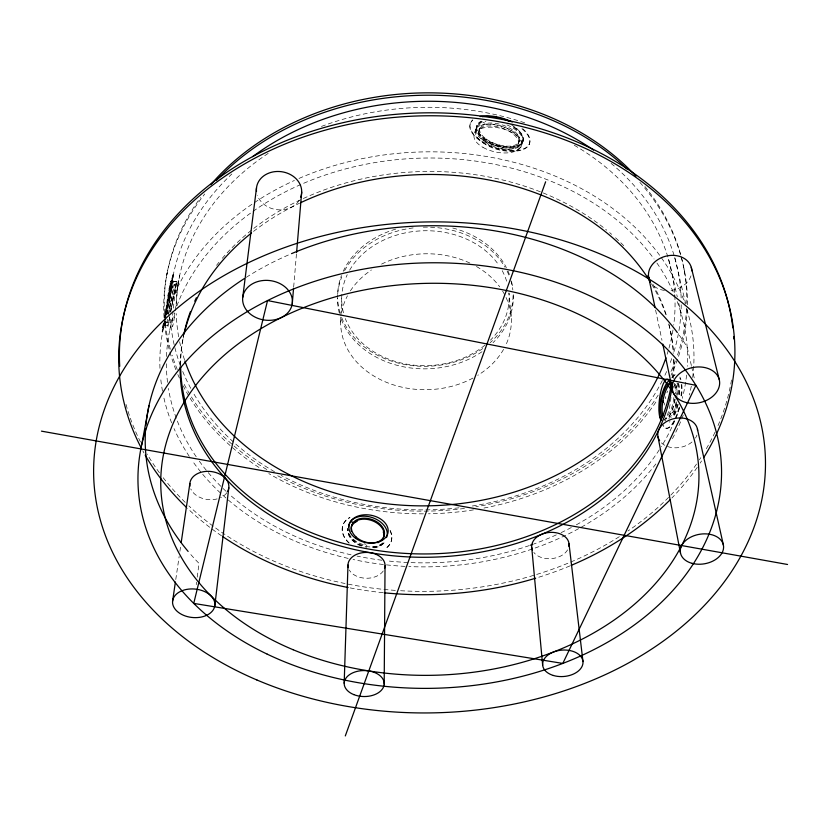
<?xml version="1.0" encoding="UTF-8"?>
<svg xmlns="http://www.w3.org/2000/svg" width="829" height="829" viewBox="0 0 829 829"><rect width="100%" height="100%" fill="white"/><g stroke="black" fill="none" stroke-linecap="round" stroke-linejoin="round"><path stroke-width="0.62" stroke-dasharray="4.14 3.11" d="M165.479 321.403C166.608 324.906 170.214 321.766 169.24 318.792M165.572 321.175C163.158 331.973 170.94 323.528 169.448 317.694M340.646 322.077L340.864 317.103M340.916 315.859L341.693 298.481M293.673 287.031L296.513 253.301M163.448 323.393C162.588 326.243 164.598 324.699 164.246 322.626M163.365 323.6C160.805 338.543 162.95 329.735 164.349 321.849M196.224 584.652L196.556 582.155M197.219 577.15L199.043 563.399A283.642 211.26 -1.4 0 1 188.929 552.373M171.344 290.564C171.375 280.326 178.629 284.285 174.453 292.492M175.769 579.512L179.147 556.466M179.903 551.347L180.649 546.218M172.598 284.357L171.924 288.109M169.862 289.673L171.603 280.876L172.235 281L170.639 289.736M168.836 294.979L172.805 274.565L173.406 275.01L170.297 291.549M172.815 274.575L168.453 297.704M171.603 280.886L169.986 289.611M183.188 338.128L183.737 334.916M169.821 329.994L171.634 319.559M164.971 319.455L163.282 328.688L164.391 322.657M167.51 319.31L166.961 322.491L167.665 319.092M176.473 292.834L179.665 275.58M171.489 290.451L173.199 281.207L170.815 293.259M169.261 318.523L169.572 316.896M170.152 291.59L173.416 274.285M170.929 293.404L171.904 288.285M168.411 314.429L174.194 284.648L168.66 314.015M173.499 297.528L173.841 295.725M164.546 317.341L166.339 308.046M164.836 315.973L165.541 312.253M165.645 314.989L166.971 308.17M165.468 316.098L165.8 314.305M169.106 297.829L170.473 290.751M166.743 314.492L168.059 307.632M169.914 298.772L171.261 291.746M171.064 308.968L171.582 306.347M170.536 311.859L171.22 308.243M172.774 301.352L176.401 281.839L173.365 297.031M166.722 275.207L167.209 272.648M166.038 309.476L168.743 295.342M168.764 296.181L164.971 316.004M168.308 301.02L168.847 298.202M166.67 309.6L173.448 274.689M169.417 296.305L166.619 310.937M168.328 306.129L169.613 299.445M167.904 308.347L169.541 300.72M169.199 302.606L170.069 298.015M171.479 306.751L172.339 302.264M171.997 305.538L172.442 303.238M172.401 303.331L172.878 300.927M165.168 314.865L166.287 309.041M168.442 297.01L169.24 292.741M165.624 316.129L167.354 306.979M170.525 294.772L171.116 291.611M169.52 299.984L170.774 293.383M167.126 313.383L168.422 306.606M172.681 300.606L173.562 295.912M172.318 302.492L172.764 300.067M170.743 312.056L172.017 305.3M163.365 324.253L161.956 331.331M170.494 289.798L172.235 281M164.38 322.522L162.598 331.455M173.935 294.005L174.277 292.233M169.686 317.445L167.955 325.942M164.422 322.129L163.8 325.144M165.613 321.124L164.753 325.331M174.504 291.186L175.789 284.989M169.79 316.792L168.556 322.792M163.572 323.03L163.158 325.02M470.095 124.132L470.281 123.542M474.613 132.816L476.499 126.91M476.716 126.246L476.913 125.656M478.799 131.117L479.742 128.174M518.415 143.728L519.42 140.806M520.685 147.831L522.861 141.458M523.026 140.982L523.223 140.402M529.171 144.453L529.368 143.873M164.37 325.248L170.774 326.491M666.019 428.189L666.589 428.303M172.898 281.135L179.199 282.378M172.795 281.114L179.302 282.399M683.977 269.083L684.599 271.622M674.744 257.622L685.718 303.891M668.578 259.332L677.283 296.875M678.733 303.124L681.044 313.134M691.376 365.537L687.096 346.988A283.642 211.26 -1.4 0 0 678.049 333.527M691.655 366.77L694.785 380.376M670.464 331.289L671.169 334.481M655.584 310.015L661.988 340.315M511.141 316.429L508.944 292.927A83.729 67.47 -1.4 0 1 490.447 340.159M701.552 460.965A308.15 239.436 -1.4 0 1 700.132 463.11M697.23 467.38A308.15 239.436 -1.4 0 1 671.894 497.98M569.958 565.896A308.15 239.436 -1.4 0 1 536.881 577.823M382.977 592.683A308.15 239.436 -1.4 0 1 349.351 587.751M221.457 535.752A308.15 239.436 -1.4 0 1 187.468 508.353M143.966 452.966A308.15 239.436 -1.4 0 1 142.775 450.789M673.977 359.827A246.99 191.375 -1.4 0 1 673.241 378.698M180.131 365.641A246.99 191.375 -1.4 0 1 183.727 335.631M253.529 231.405A246.99 191.375 -1.4 0 1 299.538 203.219M651.801 284.347A246.99 191.375 -1.4 0 1 666.329 316.16M668.889 324.678A246.99 191.375 -1.4 0 1 673.676 353.392M299.124 200.421A22.725 19.119 8.4 0 1 276.886 209.675A22.725 19.119 8.4 0 1 257.342 195.24M731.499 379.993A307.372 239.229 -1.4 0 1 717.593 426.572M715.023 432.21A307.372 239.229 -1.4 0 1 704.888 451.152M700.816 457.681A307.372 239.229 -1.4 0 1 699.417 459.826M696.515 464.085A307.372 239.229 -1.4 0 1 627.947 530.995M619.325 536.674A307.372 239.229 -1.4 0 1 400.241 590.704M395.309 590.383A307.372 239.229 -1.4 0 1 188.877 505.897M185.188 502.353A307.372 239.229 -1.4 0 1 163.209 477.742M159.417 472.727A307.372 239.229 -1.4 0 1 147.034 453.95M140.515 442.023A307.372 239.229 -1.4 0 1 125.355 401.889M673.324 359.175A246.368 191.209 -1.4 0 1 672.05 379.734M180.649 364.884A246.368 191.209 -1.4 0 1 183.478 336.159M216.556 265.321A246.368 191.209 -1.4 0 1 218.991 262.254M222.296 258.296A246.368 191.209 -1.4 0 1 606.745 230.193M609.667 232.628A246.368 191.209 -1.4 0 1 611.647 234.327M615.522 237.778A246.368 191.209 -1.4 0 1 623.812 245.788M653.014 284.461A246.368 191.209 -1.4 0 1 666.796 316.616M668.816 323.942A246.368 191.209 -1.4 0 1 673.127 352.75M686.578 308.347A261.322 209.115 -1.4 0 1 677.127 356.18M675.376 360.947A261.322 209.115 -1.4 0 1 670.443 372.687M658.164 395.153A261.322 209.115 -1.4 0 1 475.846 506.778M464.458 508.457A261.322 209.115 -1.4 0 1 275.819 474.737M266.834 469.556A261.322 209.115 -1.4 0 1 183.644 383.267M177.271 369.475A261.322 209.115 -1.4 0 1 172.069 355.144M170.339 349.258A261.322 209.115 -1.4 0 1 200.556 197.571M644.941 186.535A261.322 209.115 -1.4 0 1 686.754 303.404M687.241 309.683A261.871 209.281 -1.4 0 1 670.993 375.309M655.863 402.096A261.871 209.281 -1.4 0 1 482.291 508.364M473.463 509.887A261.871 209.281 -1.4 0 1 428.458 513.793M423.412 513.845A261.871 209.281 -1.4 0 1 268.814 473.577M258.938 467.452A261.871 209.281 -1.4 0 1 183.209 385.91M179.375 377.993A261.871 209.281 -1.4 0 1 177.82 374.47M175.862 369.724A261.871 209.281 -1.4 0 1 164.463 322.595M164.069 317.59A261.871 209.281 -1.4 0 1 204.732 194.017M639.874 182.37A261.871 209.281 -1.4 0 1 687.396 304.74M484.996 345.113A83.729 67.47 -1.4 0 1 345.32 318.564M343.475 312.792A83.729 67.47 -1.4 0 1 347.247 274.71M349.631 270.192A83.729 67.47 -1.4 0 1 422.842 230.794A83.729 67.47 -1.4 0 1 498.871 265.218M502.208 270.679A83.729 67.47 -1.4 0 1 507.275 283.363M502.612 291.124A85.356 67.957 -1.4 0 1 505.887 344.916M503.576 349.361A85.356 67.957 -1.4 0 1 477.773 375.309M472.944 378.076A85.356 67.957 -1.4 0 1 382.615 380.666A85.356 67.957 -1.4 0 1 340.906 317.206M341.6 312.357A85.356 67.957 -1.4 0 1 347.455 295.829M350.377 290.906A85.356 67.957 -1.4 0 1 371.382 269.995M381.578 264.099A85.356 67.957 -1.4 0 1 470.23 263.228M476.478 266.503A85.356 67.957 -1.4 0 1 499.68 286.813M513.265 294.606A87.926 70.848 -1.4 0 1 493.048 342.667M481.991 351.734A87.926 70.848 -1.4 0 1 340.377 316.73M339.372 313.31A87.926 70.848 -1.4 0 1 337.496 298.43M337.693 293.963A87.926 70.848 -1.4 0 1 341.724 276.99M344.626 270.71A87.926 70.848 -1.4 0 1 413.267 227.913M423.308 227.167A87.926 70.848 -1.4 0 1 504.996 267.207M507.161 271.238A87.926 70.848 -1.4 0 1 509.659 277.031M510.84 280.534A87.926 70.848 -1.4 0 1 512.85 289.953M513.078 295.611A87.739 70.797 -1.4 0 1 490.032 342.791M482.768 348.553A87.739 70.797 -1.4 0 1 341.724 317.652M340.139 313.093A87.739 70.797 -1.4 0 1 341.434 275.549M343.196 271.363A87.739 70.797 -1.4 0 1 396.511 228.887M452.789 228.027A87.739 70.797 -1.4 0 1 506.364 267.643M508.011 271.073A87.739 70.797 -1.4 0 1 509.42 274.565M511.555 281.601A87.739 70.797 -1.4 0 1 512.757 288.658M246.296 277.311A283.642 211.26 -1.4 0 1 291.642 253.601M226.908 492.654A19.585 14.103 6.4 0 1 220.597 497.68M217.115 498.913A19.585 14.103 6.4 0 1 190.784 488.944M383.247 570.994A18.539 12.922 0.7 0 1 365.9 578.248A18.539 12.922 0.7 0 1 349.289 570.01M567.564 549.907A18.735 13.129 -5.2 0 1 551.14 558.663A18.735 13.129 -5.2 0 1 533.845 552.466M696.951 435.07A20.093 14.715 -10.7 0 1 695.479 438.054M691.977 442.002A20.093 14.715 -10.7 0 1 661.438 442.873M690.971 275.86A21.896 17.336 -13.9 0 1 670.578 290.471M664.485 290.419A21.896 17.336 -13.9 0 1 651.553 283.684M390.19 530.394A25.481 17.658 18.3 0 1 384.573 548.943M349.164 542.85A25.481 17.658 18.3 0 1 349.973 517.296M383.216 543.544A19.813 13.73 18.3 0 1 372.242 547.575M366.874 547.202A19.813 13.73 18.3 0 1 365.123 546.839M361.527 545.731A19.813 13.73 18.3 0 1 347.931 528.405A19.803 12.404 16.9 0 0 366.915 545.555M390.055 530.788A25.471 17.658 18.3 0 1 384.438 549.337M349.04 543.244A25.471 17.658 18.3 0 1 349.848 517.69M384.076 542.86A19.813 13.73 18.3 0 1 372.107 547.969M361.392 546.114A19.813 13.73 18.3 0 1 347.807 528.798M165.748 319.766A22.476 1.192 -83.4 0 1 169.116 289.155A22.476 1.192 -83.4 0 1 171.22 285.041M165.251 317.611A22.476 1.71 -82.3 0 1 169.686 285.984A22.476 1.71 -82.3 0 1 171.707 289.176M521.887 128.733A31.253 15.067 18.5 0 1 522.819 149.666A31.253 15.067 18.5 0 1 483.649 143.023A31.253 15.067 18.5 0 1 472.634 120.371M513.472 127.262A24.31 11.72 18.5 0 1 518.239 145.863A24.31 11.72 18.5 0 1 484.737 139.282A24.31 11.72 18.5 0 1 482.633 121.2M510.705 124.34A24.279 13.565 19.8 0 1 522.519 142.547A24.279 13.565 19.8 0 1 501.421 148.671M501.182 146.681A24.279 12.083 12.4 0 1 477.525 135.086A24.279 12.083 12.4 0 1 484.405 122.215M522.757 128.713A31.264 15.067 18.5 0 1 522.581 149.241A31.264 15.067 18.5 0 1 483.556 142.256A31.264 15.067 18.5 0 1 472.82 119.78M513.669 126.671A24.31 11.72 18.5 0 1 518.923 145.065A24.31 11.72 18.5 0 1 486.188 139.521A24.31 11.72 18.5 0 1 481.297 121.189M679.842 378.086A27.295 8.85 -78.7 0 1 680.308 379.423M681.231 384.459A27.295 8.85 -78.7 0 1 680.941 396.676M678.837 407.816A27.295 8.85 -78.7 0 1 675.656 417.308M673.915 420.966A27.295 8.85 -78.7 0 1 663.003 425.526M672.184 376.625A27.295 8.85 -78.7 0 1 675.21 374.677M677.884 383.288A21.233 6.891 -78.7 0 1 678.941 395.62M677.604 404.251A21.233 6.891 -78.7 0 1 673.283 416.572M665.283 420.987A21.233 6.891 -78.7 0 1 664.371 419.246M673.117 411.547A21.222 5.399 -75.5 0 1 672.588 412.842M676.381 385.754A21.212 5.71 -83.1 0 1 676.889 396.759M676.35 402.676A21.212 5.71 -83.1 0 1 673.79 414.448M679.842 377.029A27.295 8.86 -78.7 0 1 680.889 379.537M681.811 384.573A27.295 8.86 -78.7 0 1 681.283 398.645M679.417 407.93A27.295 8.86 -78.7 0 1 663.573 425.64M671.739 377.879A27.295 8.86 -78.7 0 1 675.77 374.791M678.454 383.402A21.233 6.891 -78.7 0 1 679.511 395.734M678.184 404.365A21.233 6.891 -78.7 0 1 673.863 416.686M669.987 421.65A21.233 6.891 -78.7 0 1 669.2 422.096M665.355 420.303A21.233 6.891 -78.7 0 1 664.941 419.35M664.205 405.049A21.233 6.891 -78.7 0 1 664.495 402.935M665.293 398.697A21.233 6.891 -78.7 0 1 665.791 396.635M666.93 392.78A21.233 6.891 -78.7 0 1 667.542 391.029M686.785 309.01A267.104 207.488 -1.4 0 1 692.65 377.444M691.272 386.231A267.104 207.488 -1.4 0 1 689.438 394.925M683.241 415.111A267.104 207.488 -1.4 0 1 671.324 440.613M655.874 463.95A267.104 207.488 -1.4 0 1 408.863 566.57M405.049 566.383A267.104 207.488 -1.4 0 1 353.04 559.482M348.149 558.404A267.104 207.488 -1.4 0 1 192.183 460.623M189.281 456.375A267.104 207.488 -1.4 0 1 174.038 428.583M171.644 422.842A267.104 207.488 -1.4 0 1 163.52 396.241M162.505 391.153A267.104 207.488 -1.4 0 1 160.567 377.247M159.966 368.335A267.104 207.488 -1.4 0 1 164.919 321.59M166.888 314.512A267.104 207.488 -1.4 0 1 294.388 180.473M299.01 178.422A267.104 207.488 -1.4 0 1 684.847 303.072M677.189 301.569A260.617 202.39 -1.4 0 1 687.293 366.252M686.578 375.091A260.617 202.39 -1.4 0 1 682.277 398.355M679.749 407.039A260.617 202.39 -1.4 0 1 661.262 446.696M659.273 449.836A260.617 202.39 -1.4 0 1 575.782 525.13M571.316 527.534A260.617 202.39 -1.4 0 1 560.974 532.715M556.28 534.892A260.617 202.39 -1.4 0 1 534.021 543.928M529.306 545.575A260.617 202.39 -1.4 0 1 386.946 560.839M381.868 560.228A260.617 202.39 -1.4 0 1 357.061 556.114M351.071 554.819A260.617 202.39 -1.4 0 1 230.876 495.669M226.089 491.348A260.617 202.39 -1.4 0 1 199.084 460.851M196.193 456.727A260.617 202.39 -1.4 0 1 168.422 388.438M167.541 382.304A260.617 202.39 -1.4 0 1 166.349 363.786M166.484 356.449A260.617 202.39 -1.4 0 1 174.442 312.834M176.867 305.911A260.617 202.39 -1.4 0 1 397.412 159.603A260.617 202.39 -1.4 0 1 654.071 259.021M656.941 263.052A260.617 202.39 -1.4 0 1 674.91 295.839M681.22 304.803A255.664 204.266 -1.4 0 1 673.645 352.781M671.728 358.574A255.664 204.266 -1.4 0 1 669.531 364.501M666.609 371.527A255.664 204.266 -1.4 0 1 664.495 376.148M662.33 380.563A255.664 204.266 -1.4 0 1 469.929 506.374M458.924 507.825A255.664 204.266 -1.4 0 1 281.155 475.4M274.492 471.691A255.664 204.266 -1.4 0 1 192.535 391.589M190.732 388.324A255.664 204.266 -1.4 0 1 182.245 370.304M180.37 365.465A255.664 204.266 -1.4 0 1 170.214 317.051M170.007 312.056A255.664 204.266 -1.4 0 1 231.851 173.997M611.097 163.365A255.664 204.266 -1.4 0 1 681.189 299.673M574.29 145.251A249.467 199.261 -1.4 0 1 673.697 325.134M672.993 329.963A249.467 199.261 -1.4 0 1 667.148 354.211M184.504 359.776A249.467 199.261 -1.4 0 1 179.603 341.662M178.66 336.781A249.467 199.261 -1.4 0 1 176.256 313.611M176.204 305.932A249.467 199.261 -1.4 0 1 268.544 153.158M321.465 126.422A249.467 199.261 -1.4 0 1 526.291 123.355M670.93 397.319A21.222 5.606 -83.2 0 1 665.438 419.091M382.791 542.943A19.803 13.938 10.9 0 1 370.594 547.057M383.412 542.964A19.823 13.73 18.3 0 1 361.527 545.067A19.823 13.73 18.3 0 1 348.004 529.068M365.972 544.301A19.844 13.72 18.3 0 1 364.18 543.803M674.464 385.081A18.207 5.876 -78.7 0 1 675.625 393.785M675.169 398.987A18.207 5.876 -78.7 0 1 665.376 418.811M677.024 383.122A21.233 6.87 -78.7 0 1 678.07 395.443M676.744 404.086A21.233 6.87 -78.7 0 1 671.697 417.681M674.754 383.796A18.197 5.896 -78.7 0 1 677.055 394.542M676.184 401.816A18.197 5.896 -78.7 0 1 668.806 418.479M666.267 418.914A18.197 5.896 -78.7 0 1 665.262 418.034M674.516 383.609A21.243 6.839 -78.7 0 1 675.366 390.925M674.682 399.163A21.243 6.839 -78.7 0 1 668.07 418.282M673.49 386.055A18.207 5.865 -78.7 0 1 673.936 388.159M673.884 397.526A18.207 5.865 -78.7 0 1 665.272 418.324M506.933 124.899A24.3 11.73 18.5 0 1 519.679 145.842A24.3 11.73 18.5 0 1 483.815 139.718A24.3 11.73 18.5 0 1 485.918 121.314M174.287 317.735A22.456 1.13 -83.5 0 0 177.51 282.233A22.456 1.13 -83.5 0 0 172.846 313.227A22.456 1.13 -83.5 0 0 174.287 317.735M483.027 147.396A24.217 12.134 12.2 0 0 521.317 145.614A24.217 12.134 12.2 0 0 488.934 127.189A24.217 12.134 12.2 0 0 483.027 147.396M486.416 141.013A20.808 10.062 18.5 0 0 518.809 142.671A20.808 10.062 18.5 0 0 491.98 124.495A20.808 10.062 18.5 0 0 486.416 141.013M486.084 138.961A20.829 10.052 18.5 0 0 519.099 141.718A20.829 10.052 18.5 0 0 493.493 123.106A20.829 10.052 18.5 0 0 486.084 138.961M482.882 142.702A24.269 11.751 18.5 0 0 521.348 145.842A24.269 11.751 18.5 0 0 491.473 124.143A24.269 11.751 18.5 0 0 482.882 142.702M485.11 141.914A20.798 10.072 18.5 0 0 518.104 144.64A20.798 10.072 18.5 0 0 492.53 126.029A20.798 10.072 18.5 0 0 485.11 141.914"/><path stroke-width="1.24" d="M384.19 684.06L385.039 565.865M344.18 683.262L347.983 565.005M292.264 303.621A24.963 19.917 6.8 0 0 257.529 281.632A24.963 19.917 6.8 0 0 252.752 315.797A24.963 19.917 6.8 0 0 292.264 303.621L293.559 288.305M296.585 252.555L301.694 192.059M214.835 605.533A21.243 14.29 5.5 0 0 184.618 589.875A21.243 14.29 5.5 0 0 181.696 614.444A21.243 14.29 5.5 0 0 214.835 605.533L228.804 487.763M242.721 297.476L256.503 187.862M172.577 601.274L175.396 582.072M181.219 542.384L189.862 483.494M141.666 444.955L148.961 405.806M345.299 735.934L545.637 181.789M41.45 431.142L787.55 564.487M691.272 267.342L719.168 379.309M697.427 429.101L723.416 545.171M648.641 277.197L655.045 307.497M662.796 344.097L672.402 389.547M658.008 436.904L680.505 553.181M569.026 543.845L582.974 661.573M531.731 547.441L542.663 665.262M141.023 447.515A308.15 239.436 -1.4 0 1 437.826 115.822A308.15 239.436 -1.4 0 1 703.624 457.712M670.133 499.773A308.15 239.436 -1.4 0 1 571.15 565.388M535.669 578.196A308.15 239.436 -1.4 0 1 384.2 592.808M348.097 587.512A308.15 239.436 -1.4 0 1 222.514 536.467M186.535 507.462A308.15 239.436 -1.4 0 1 145.189 455.121M672.132 387.133A246.99 191.375 -1.4 0 1 410.873 557.026A246.99 191.375 -1.4 0 1 180.121 366.884M184.007 334.377A246.99 191.375 -1.4 0 1 251.529 232.97M300.699 202.67A246.99 191.375 -1.4 0 1 650.506 282.181A21.896 17.336 -13.9 0 1 665.252 256.337A21.896 17.336 -13.9 0 1 691.769 270.824M189.955 486.167A19.585 14.103 6.4 0 1 211.664 471.597A19.585 14.103 6.4 0 1 227.643 491.452M348.294 567.606A18.539 12.922 0.7 0 1 367.009 552.425A18.539 12.922 0.7 0 1 384.521 568.497M532.405 550.021A18.735 13.129 -5.2 0 1 548.964 532.487A18.735 13.129 -5.2 0 1 568.901 546.404M659.615 440.696A20.093 14.715 -10.7 0 1 672.982 418.883A20.093 14.715 -10.7 0 1 697.614 430.531M119.728 366.314A307.372 239.229 -1.4 0 1 405.816 113.583A307.372 239.229 -1.4 0 1 732.846 327.859M733.634 336.481A307.372 239.229 -1.4 0 1 733.789 338.937M671.687 382.293A246.368 191.209 -1.4 0 1 414.272 553.803A246.368 191.209 -1.4 0 1 180.67 367.361M184.266 332.419A246.368 191.209 -1.4 0 1 190.483 311.517M194.753 301.186A246.368 191.209 -1.4 0 1 196.349 297.766M647.822 275.808A246.368 191.209 -1.4 0 1 649.169 277.964M210.763 184.732A261.322 209.115 -1.4 0 1 635.988 176.225M216.286 180.587A261.871 209.281 -1.4 0 1 626.962 168.981M188.131 551.43A283.642 211.26 -1.4 0 1 145.614 428.738M145.914 425.122A283.642 211.26 -1.4 0 1 244.254 278.617M291.642 253.601A283.642 211.26 -1.4 0 1 677.303 332.512M256.493 191.478A22.725 19.119 8.4 0 1 281.332 171.686A22.725 19.119 8.4 0 1 300.73 197.157M482.343 116.713A31.253 15.067 18.5 0 1 509.296 121.324M480.136 116.516A31.264 15.067 18.5 0 1 512.249 121.998M532.84 544.342A260.617 202.39 -1.4 0 1 530.487 545.171M252.679 156.619A255.664 204.266 -1.4 0 1 593.595 150.101M665.946 357.817A249.467 199.261 -1.4 0 1 424.904 505.866A249.467 199.261 -1.4 0 1 184.908 360.978M661.096 420.272A21.222 5.606 -83.2 0 1 661.635 388.407A21.222 5.606 -83.2 0 1 670.848 386.697M351.879 522.374A19.803 12.404 16.9 0 1 352.48 522.001M351.423 531.327A17.005 11.761 18.3 0 1 370.946 520.249A17.005 11.761 18.3 0 1 381.267 540.643M378.822 542.29A17.005 11.761 18.3 0 1 377.869 542.726M351.506 526.353A16.994 11.772 18.3 0 1 357.154 521.327M383.257 531.886A16.994 11.772 18.3 0 1 383.786 536.373M348.626 527.099A19.844 13.72 18.3 0 1 370.905 517.161A19.844 13.72 18.3 0 1 386.511 537.575M662.951 415.951A18.207 5.876 -78.7 0 1 663.936 396.252A18.207 5.876 -78.7 0 1 671.791 383.071M663.086 402.656A21.233 6.87 -78.7 0 1 663.459 400.531M661.594 420.272A21.243 6.839 -78.7 0 1 661.065 397.889A21.243 6.839 -78.7 0 1 670.599 379.869M662.412 417.484A18.207 5.865 -78.7 0 1 662.63 395.588A18.207 5.865 -78.7 0 1 671.894 383.236M267.539 300.554L193.737 603.408L562.808 663.418L695.925 385.33L267.539 300.554M267.218 654.154A291.849 212.752 -1.4 0 0 720.898 486.509A291.849 212.752 -1.4 0 0 301.124 286.057A291.849 212.752 -1.4 0 0 267.218 654.154M256.866 679.967A335.973 245.467 -1.4 0 0 765.436 467.587A335.973 245.467 -1.4 0 0 266.347 254.69A335.973 245.467 -1.4 0 0 256.866 679.967M293.155 649.739A269.145 195.996 -1.4 0 0 698.93 478.032A269.145 195.996 -1.4 0 0 297.424 310.191A269.145 195.996 -1.4 0 0 293.155 649.739M686.754 402.676A23.958 17.906 -12.2 0 0 719.479 380.687A23.958 17.906 -12.2 0 0 681.614 372.086A23.958 17.906 -12.2 0 0 686.754 402.676M692.101 563.357A21.823 14.963 -9.7 0 0 723.572 546.342A21.823 14.963 -9.7 0 0 690.142 537.461A21.823 14.963 -9.7 0 0 692.101 563.357M553.378 675.48A20.238 13.223 -4.8 0 0 582.994 661.832A20.238 13.223 -4.8 0 0 552.052 652.61A20.238 13.223 -4.8 0 0 553.378 675.48M353.765 694.598A20.01 12.995 0.4 0 0 384.19 683.956A20.01 12.995 0.4 0 0 354.605 672.112A20.01 12.995 0.4 0 0 353.765 694.598M355.828 538.467A19.855 13.927 10.8 0 0 387.889 533.254A19.855 13.927 10.8 0 0 361.858 515.078A19.855 13.927 10.8 0 0 355.828 538.467M355.993 536.954A17.015 11.761 18.3 0 0 383.868 536.56A17.015 11.761 18.3 0 0 364.035 518.187A17.015 11.761 18.3 0 0 355.993 536.954"/></g></svg>
